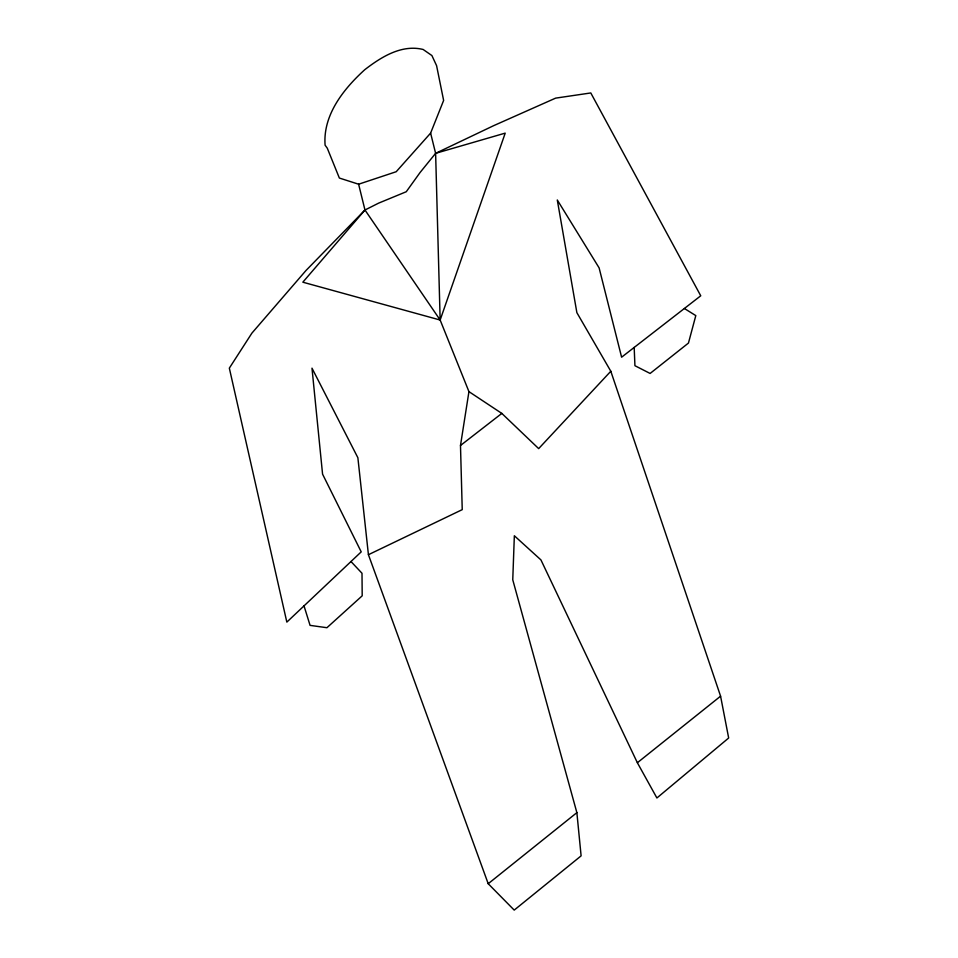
<?xml version="1.0" encoding="UTF-8"?>
<svg xmlns="http://www.w3.org/2000/svg" width="958" height="958" viewBox="0 0 958 958"><rect width="100%" height="100%" fill="white"/><g stroke="black" fill="none" stroke-linecap="round" stroke-linejoin="round"><path stroke-width="1.44" d="M368.423 554.706L357.873 457.732L311.985 368.159L322.571 474.15L361.214 551.868L286.837 622.113L229.333 368.147L251.894 333.144L305.997 270.491L364.974 210.006L378.626 203.132L406.264 191.732L420.071 172.512L435.615 153.328L493.586 125.702L555.616 98.135L590.787 92.95L700.741 295.794L621.61 357.202L599.109 267.869L557.293 199.982L576.872 312.655L610.809 371.249L720.584 696.179L728.667 738.007L656.901 797.978L637.369 762.736L540.935 559.915L514.35 535.761L512.758 579.794L576.872 812.647L581.111 855.865L514.207 910.1L488.209 883.719L368.423 554.706L462.235 509.644L460.487 445.494L468.941 391.63L440.153 320.032L364.974 210.006L358.615 184.211L339.36 178.044L327.265 148.155L325.097 145.197C322.786 114.996 343.611 88.926 364.735 69.73C381.092 57.085 401.57 44.152 423.125 49.469L431.902 55.552L436.585 65.659L443.626 100.422L430.609 133.114L396.205 171.722L358.615 184.211M440.153 320.032L505.213 133.126L435.615 153.328L440.153 320.032L302.836 282.191L364.974 210.006M610.809 371.249L538.671 448.619L501.824 413.413L468.941 391.63M637.369 762.736L720.584 696.179M488.209 883.719L576.872 812.647M460.487 445.494L501.824 413.413M684.383 308.5L695.807 315.601L688.455 343.06L650.111 373.452L634.926 365.705L634.184 347.455M350.987 561.532L362.004 573.267L362.196 595.816L326.929 627.718L310.069 625.37L304.021 605.887M430.609 133.114L435.615 153.328"/></g></svg>
